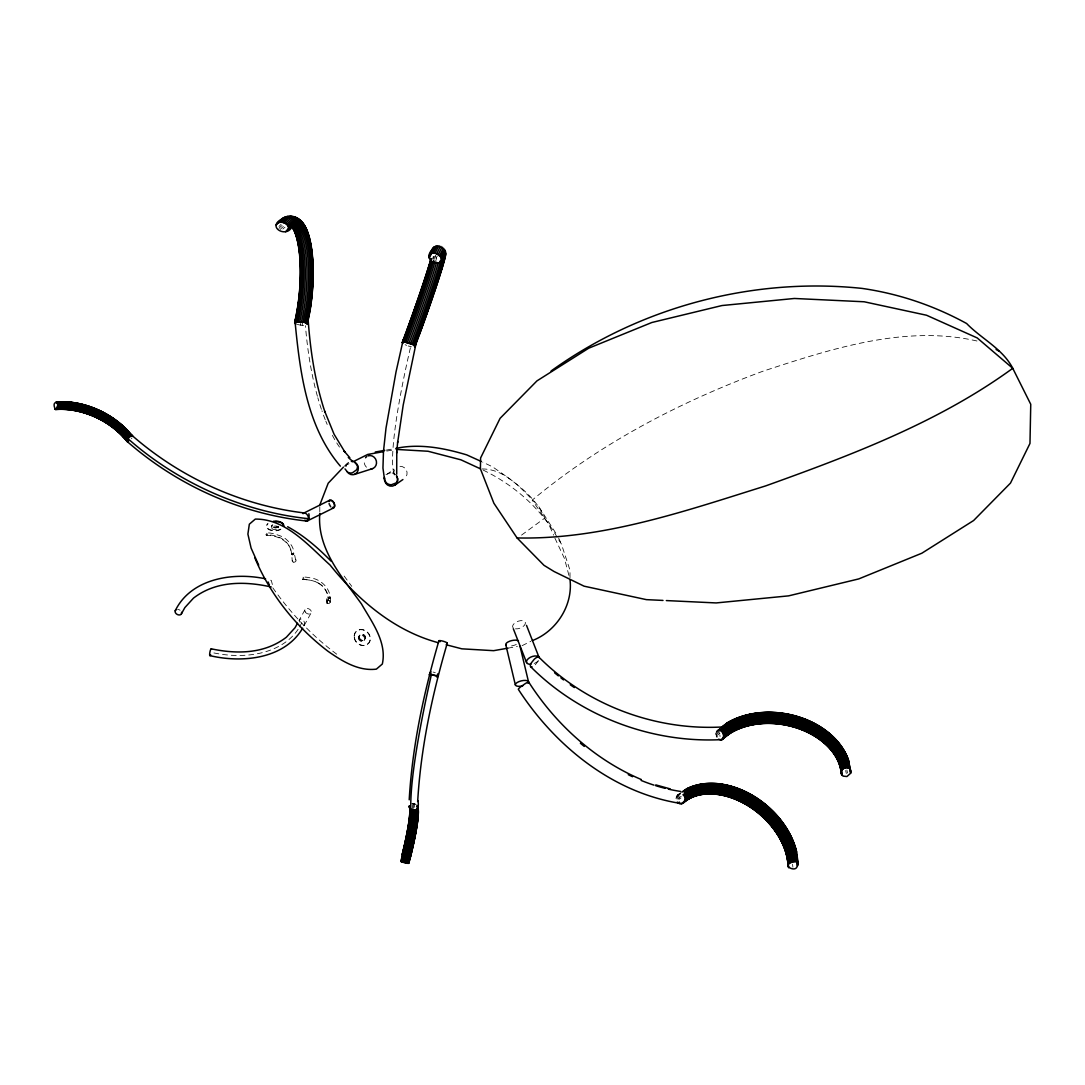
<?xml version="1.0" encoding="UTF-8"?>
<svg xmlns="http://www.w3.org/2000/svg" width="1085" height="1085" viewBox="0 0 1085 1085"><rect width="100%" height="100%" fill="white"/><g stroke="black" fill="none" stroke-linecap="round" stroke-linejoin="round"><path stroke-width="0.75" stroke-dasharray="5 3.75" d="M330.315 601.877C331.82 589.982 321.92 579.187 310.337 577.871C308.683 577.545 300.002 575.552 302.783 579.498A87.98 40.999 -38.9 0 1 328.728 598.784C334.112 597.604 324.957 594.227 326.666 601.239M304.966 609.811L299.135 620.349L299.541 622.166M330.003 597.062C330.749 600.914 326.232 596.723 329.46 596.858M295.934 560.05C294.618 558.748 295.418 551.37 291.974 553.282C291.241 553.96 292.068 555.072 292.923 554.896C296.178 549.2 288.366 539.977 283.022 537.075C280.92 535.895 263.479 529.371 266.395 535.529C276.946 534.946 289.166 541.008 291.119 551.126M328.145 598.242L328.199 597.469M292.082 554.693L293.709 554.449L293.818 553.296L291.702 553.784L292.231 560.904M681.217 796.349L676.05 799.781L677.284 795.156L683.387 791.372M716.236 736.078L719.803 733.365L719.857 735.006L716.832 737.312L715.802 733.474L716.425 731.263L720.304 728.049M272.376 584.517L271.277 580.353L268.348 579.865M297.331 324.469L300.437 325.12L301.359 320.563M300.437 325.12L302.091 325.297L303.041 320.563M676.525 796.119L680.526 793.46L678.79 799.482L681.326 797.8M303.922 625.882C306.363 623.007 301.793 615.914 299.135 620.349M304.112 625.597L311.232 612.754M538.377 660.887L535.393 664.644A5.574 1.953 -46.5 0 1 534.213 665.634M131.448 438.693L131.977 437.933M358.945 636.108L359.949 635.064M364.031 640.557L365.035 639.499M278.981 226.467L281.096 224.351M716.425 731.263L720.86 727.872M715.991 732.28L720.426 728.889M715.802 733.474L720.087 730.205M715.897 734.776L719.87 731.738M385.975 474.579L390.559 472.802L395.374 474.538A6.754 6.524 55.1 0 0 387.359 473.928L394.058 469.249M521.532 535.108L544.779 518.087C534.946 495.208 512.269 480.574 492.576 466.835L482.703 462.129M677.284 795.156L682.397 791.697M676.05 797.258L679.766 794.79M675.887 798.519L679.21 796.309M717.09 730.49L718.894 729.907M344.569 465.953L350.374 463.064M522.102 645.67L530.809 641.343M266.625 535.556L267.547 534.362L266.625 533.237M302.783 579.498L303.936 578.332L303.027 577.193M386.314 450.085L394.221 448.688M386.762 451.075L394.669 449.692M507.861 648.179L517.355 646.497M411.88 803.619L416.111 804.446M411.947 803.876L415.148 803.904M679.386 794.03L680.607 793.949M302.091 325.297L303.678 325.337M303.013 579.526L306.607 579.702M482.038 468.951C504.376 468.842 520.352 487.653 534.729 502.138M306.363 579.675L309.984 580.163M433.105 672.076L435.275 672.605M411.446 346.82L408.218 345.966M976.988 341.002C904.849 324.483 830.879 348.977 762.674 371.314C679.847 401.884 600.222 443.467 532.192 500.158L548.413 523.404L553.594 535.149M405.098 344.704L406.59 345.369M483.151 470.09C513.897 484.9 541.117 508.526 557.866 538.486M315.762 581.845L318.38 583.106M318.149 582.998C324.089 586.266 327.209 591.732 328.077 597.984M336.716 654.174C311.761 635.593 290.197 612.686 272.389 587.229M344.162 576.067L351.771 586.348M538.892 506.763L556.13 533.684M558.734 539.842L561.352 543.924L569.991 570.181L570.018 578.278M554.883 538.092L564.471 558.504L569.232 576.623M558.585 537.957L561.352 543.924M414.077 803.578L414.484 805.029A72.532 8.11 -74.2 0 1 414.701 807.294M412.951 803.483L413.371 804.934A72.329 8.083 -74.2 0 1 413.548 810.156M291.743 554.286L291.689 554.028A87.98 40.999 -38.9 0 0 265.744 534.729M846.87 770.011L847.521 773.022M845.663 770.54L846.314 773.524M792.511 864.23L792.918 867.2M719.857 735.006L720.06 736.512M278.56 527.812A3.377 1.831 -2.6 0 0 273.678 526.225A3.377 1.831 -2.6 0 0 273.339 529.412A3.377 1.831 -2.6 0 0 278.56 527.812L278.479 526.198A3.377 1.831 -2.6 0 1 273.651 527.893A3.377 1.831 -2.6 0 1 272.864 524.896M271.711 525.384L271.82 527.812M319.79 506.681L319.804 511.659M331.156 506.478A3.865 2.197 63 0 1 329.501 502.992M177.614 609.404A3.472 2.536 29 0 1 180.083 610.285M412.286 805.07A71.895 8.043 -74.2 0 1 412.463 810.264M301.549 623.115A94.598 64.395 21.8 0 1 299.609 626.899M298.104 629.314A94.598 64.395 21.8 0 1 210.599 652.221M278.302 526.266A3.377 1.831 -2.6 0 1 273.623 527.486A3.377 1.831 -2.6 0 1 272.281 524.882M280.812 529.494A8.572 4.652 -2.6 0 1 269.514 529.9A8.572 4.652 -2.6 0 1 267.954 523.865M277.896 526.306A3.377 1.831 -2.6 0 1 273.61 527.079A3.377 1.831 -2.6 0 1 271.874 524.909M280.798 529.087A8.572 4.652 -2.6 0 1 269.487 529.494A8.572 4.652 -2.6 0 1 267.927 523.472M435.383 256.413A74.865 2.997 -70.3 0 1 434.597 259.112M393.936 473.589A182.823 22.446 -74.8 0 1 410.998 345.179M436.631 257.959A75.245 3.011 -70.3 0 1 435.79 260.82M394.289 475.027A6.754 6.524 55.1 0 1 394.533 469.941M399.958 466.306A6.754 6.524 55.1 0 1 404.257 478.594M436.061 258.094A65.276 2.618 -70.3 0 1 437.363 256.046M434.515 257.24A65.561 2.631 -70.3 0 1 435.817 255.192M433.864 256.508A74.16 2.97 -70.3 0 1 433.091 259.179M433.281 256.521A67.026 2.685 -70.3 0 1 432.644 259.071M339.51 447.088A182.823 67.256 -89.8 0 1 331.413 433.471M327.195 424.466A182.823 67.256 -89.8 0 1 325.853 421.265M325.269 419.827A182.823 67.256 -89.8 0 1 321.947 410.849M321.404 409.303A182.823 67.256 -89.8 0 1 317.824 397.747M317.403 396.256A182.823 67.256 -89.8 0 1 305.441 325.703M366.499 467.228A6.754 6.117 72.3 0 1 364.709 459.213M346.061 466.672A6.754 6.117 72.3 0 1 349.926 461.708L345.871 464.475A5.574 4.937 -49 0 0 344.867 467.418M278.954 228.433A67.026 19.679 -84.8 0 1 282.1 225.544M280.296 229.423A66.158 19.421 -84.8 0 1 283.416 226.534M282.873 229.016A65.561 19.245 -84.8 0 1 284.948 227.267M513.259 627.984A6.754 3.594 -21.4 0 1 518.277 621.19A6.754 3.594 -21.4 0 1 525.248 623.943A6.754 3.594 -21.4 0 1 515.47 628.852M538.214 660.738A6.754 3.594 -21.4 0 1 534.145 663.464M516.311 644.436A6.754 2.604 -13.4 0 1 508.282 646.023M330.789 507.21A4.34 2.536 63.6 0 1 328.687 503.413M328.267 598.432L327.141 603.301A1.912 1.722 -0.2 0 0 330.274 602.324A1.912 1.722 -0.2 0 0 327.765 600.371A1.912 1.722 -0.2 0 0 327.141 603.301L328.267 598.459M354.198 637.641A8.572 7.419 43.7 0 0 367.137 644.544A8.572 7.419 43.7 0 0 365.13 630.697A8.572 7.419 43.7 0 0 354.198 637.641M359.026 637.641A3.377 2.916 43.7 0 0 364.112 640.353A3.377 2.916 43.7 0 0 363.326 634.901A3.377 2.916 43.7 0 0 359.026 637.641M305.224 611.913A3.472 2.536 29 0 0 310.88 613.323A3.472 2.536 29 0 0 308.208 608.631A3.472 2.536 29 0 0 305.224 611.913M327.005 603.192A1.777 1.587 -0.2 0 0 329.962 602.419A1.777 1.587 -0.2 0 0 327.738 600.52A1.777 1.587 -0.2 0 0 327.005 603.192M358.348 638.333A3.377 2.916 43.7 0 0 363.448 641.059A3.377 2.916 43.7 0 0 362.661 635.607A3.377 2.916 43.7 0 0 358.348 638.333M293.276 562.098A1.912 1.519 -11.8 0 0 296.029 560.443A1.912 1.519 -11.8 0 0 293.086 559.467A1.912 1.519 -11.8 0 0 293.276 562.098M354.361 637.465A8.572 7.419 43.7 0 0 367.313 644.381A8.572 7.419 43.7 0 0 365.292 630.534A8.572 7.419 43.7 0 0 354.361 637.465M359.352 637.288A3.377 2.916 43.7 0 0 364.452 640.001A3.377 2.916 43.7 0 0 363.651 634.549A3.377 2.916 43.7 0 0 359.352 637.288M359.189 637.465A3.377 2.916 43.7 0 0 364.289 640.177A3.377 2.916 43.7 0 0 363.489 634.725A3.377 2.916 43.7 0 0 359.189 637.465"/><path stroke-width="1.5" d="M418.308 813.384A70.335 7.866 -74.2 0 0 418.132 808.298L417.44 805.979L418.118 809.179A69.454 7.771 -74.2 0 1 410.605 856.513L408.733 863.334L401.002 861.531A67.012 7.5 -74.2 0 0 409.899 809.302C409.398 802.073 408.15 808.352 411.798 809.966C417.657 812.516 419.475 804.921 417.711 800.622L417.684 801.476C420.763 747.796 432.196 694.698 447.251 643.202M663.003 600.425L646.402 599.639L584.055 586.171L554.082 571.524L543.992 565.326L517.07 537.943L493.878 503.223L480.397 468.801L480.601 457.965L500.09 418.322L536.966 380.876L588.735 348.19L651.841 322.503L722 305.536L794.423 298.47L864.189 301.779L926.522 315.233L977.192 337.923L1012.753 368.303L1030.75 404.285L1029.977 443.439L1010.488 483.096L973.611 520.529L921.857 553.214L858.75 578.915L788.592 595.868L716.154 602.934L666.326 600.575M409.208 799.794C412.3 745.883 423.801 692.555 438.896 640.828M396.771 451.726L396.703 474.213M55.444 409.479C62.916 401.721 50.127 399.036 55.444 409.479A66.877 48.906 26.7 0 1 122.822 436.55M396.649 453.069L397.72 441.541M131.692 435.682C130.431 434.312 126.809 439.371 126.959 441.31C176.882 485.131 240.246 513.775 306.363 520.99M397.612 442.788L403.2 405.071L416.192 342.738M433.634 293.764A71.081 2.848 -70.3 0 0 443.901 254.948C443.114 270.626 421.224 261.146 432.006 249.726A72.03 2.889 -70.3 0 1 433.851 248.072M677.257 802.059C682.004 807.606 688.989 798.289 682.953 794.762L691.525 789.066A71.081 50.819 40 0 1 795.183 850.07L796.797 861.748C801.191 877.412 774.663 862.724 796.797 861.748M718.541 739.21C725.16 742.33 725.065 730.625 722.447 727.194L721.918 726.991C654.838 730.625 586.415 704.897 538.974 657.212L537.55 657.09A5.574 1.953 -46.5 0 0 534.227 659.273L531.243 663.016A7.405 2.59 -46.5 0 0 530.348 666.136L530.646 666.692C580.299 716.439 651.76 743.32 721.851 739.617L722.393 739.387A66.158 47.998 10.3 0 1 794.084 726.787A66.158 47.998 10.3 0 1 841.621 774.541L843.276 776.155L846.951 776.507L850.667 773.225L848.538 760.219A74.987 54.413 10.3 0 0 824.03 730.124M285.667 217.841A73.197 21.497 -84.8 0 0 281.123 219.455C266.476 227.606 287.634 238.659 292.136 226.195A67.324 19.774 -84.8 0 1 308.357 310.188L305.794 322.869L307.299 324.306M287.932 230.4C291.187 224.541 280.798 219.59 276.743 223.849M296.096 324.022L294.686 323.045L297.195 309.7A69.426 20.384 -84.8 0 0 292.502 227.213M294.686 323.045L297.521 309.415A68.165 20.018 -84.8 0 0 291.173 225.978M295.188 323.533L295.662 321.228M296.544 316.847L297.846 310.405M294.944 322.177L298.266 309.198A67.026 19.679 -84.8 0 0 291.119 226.195M305.794 322.869L303.081 322.042L305.617 309.523A65.67 19.286 -84.8 0 0 305.319 242.226A65.67 19.286 -84.8 0 0 285.64 231.756M304.56 322.421L307.109 309.835M306.702 323.357L309.279 310.554A68.491 20.113 -84.8 0 0 292.774 225.11L288.542 229.355M307.204 323.845L309.822 310.934A69.765 20.493 -84.8 0 0 293.004 223.876L288.732 228.162M307.584 322.869L309.93 311.273A71.081 20.873 -84.8 0 0 292.787 222.574L288.474 226.901M841.621 774.541C838.61 768.817 849.229 764.532 850.843 770.892M404.474 339.239L403.213 339.849L396.011 371.965L386.002 428.141L383.48 451.306L382.951 468.042L384.646 480.357L386.545 483.028A7.405 7.134 -11.2 0 0 391.359 484.764L395.944 482.988A5.574 5.371 -11.2 0 0 397.598 478.756L396.513 475.772M401.002 861.531L402.413 854.139A69.63 7.785 -74.2 0 0 405.125 842.625M408.258 863.429L410.171 855.889M408.733 863.334L410.523 856.228A70.335 7.866 -74.2 0 0 418.254 814.496M306.526 520.339C308.574 522.251 309.673 515.47 308.845 513.747M847.629 767.773L845.391 757.411A71.081 51.578 10.3 0 0 729.106 723.125L719.925 730.124C723.275 731.588 724.929 736.498 722.393 739.387M128.654 441.188L127.108 441.486L127.094 440.13A65.642 47.998 26.7 0 0 56.678 408.692M404.529 862.873A65.642 7.337 -74.2 0 0 412.87 810.292L416.043 809.885L417.711 807.755M402.928 343.389L402.277 342.372L406.956 329.813A70.756 2.835 -70.3 0 0 431.016 258.583M402.386 342.833L407.228 329.623A69.426 2.78 -70.3 0 0 430.84 259.722M402.277 342.372L403.335 341.911L407.919 329.596A68.165 2.726 -70.3 0 0 431.111 260.97M403.335 341.911L404.42 341.938L408.964 329.731A67.026 2.685 -70.3 0 0 431.776 262.231M414.646 346.902L414.307 345.559L412.137 344.257L416.64 332.159A65.67 2.631 -70.3 0 0 440.456 260.468M413.385 344.921L417.915 332.769A66.348 2.658 -70.3 0 0 442.165 256.602M414.307 345.559L418.864 333.326A67.324 2.699 -70.3 0 0 443.467 256.046M414.85 346.129L419.447 333.787A68.491 2.74 -70.3 0 0 443.114 257.321M414.958 346.59L419.597 334.126A69.765 2.794 -70.3 0 0 443.711 256.223L440.89 262.014M319.777 505.027L328.199 483.218L343.47 467.106M428.982 256.833L431.233 252.1M429.145 255.599L432.983 248.885A73.197 2.929 -70.3 0 1 434.434 246.593M429.267 258.162L431.477 253.483M430.677 253.741L431.952 253.253L434.271 248.37A74.16 2.97 -70.3 0 1 436.17 246.661M431.952 253.253L433.458 253.117L435.79 248.194A74.865 2.997 -70.3 0 1 437.703 246.471M433.458 253.117L435.085 253.32L437.418 248.384A75.245 3.011 -70.3 0 1 439.344 246.661M435.085 253.32L436.726 253.863L439.072 248.926A75.285 3.011 -70.3 0 1 440.998 247.204M441.636 259.722L440.673 257.05L438.272 254.704L440.605 249.781A74.987 2.997 -70.3 0 1 442.531 248.058M439.628 255.802L441.948 250.893A74.363 2.984 -70.3 0 1 443.846 249.184M440.673 257.05L442.978 252.181A73.468 2.943 -70.3 0 1 444.552 252.52M441.351 258.393L443.643 253.565A72.356 2.902 -70.3 0 1 445.487 251.896M439.94 262.814L441.581 259.315M788.063 866.155A66.158 47.292 40 0 0 746.995 804.704A66.158 47.292 40 0 0 681.787 803.619C613.378 793.325 555.127 746.209 518.291 689.287L518.508 688.88A7.405 0.922 -34.2 0 1 521.044 686.574L525.045 683.767A5.574 0.705 -34.2 0 1 528.164 682.112L528.788 682.18C555.913 724.482 594.865 759.812 641.343 779.545M528.788 682.18L528.015 683.197A6.754 2.604 -13.4 0 0 523.431 680.485A6.754 2.604 -13.4 0 0 515.361 684.567A6.754 2.604 -13.4 0 0 522.739 685.856M175.241 610.719C191.055 578.237 233.56 571.917 265.581 578.834M181.493 613.662L184.87 607.573L193.523 598.093C215.847 580.895 244.356 581.004 271.223 586.971M297.493 623.305L295.039 627.727L286.386 637.207C264.767 653.821 237.357 654.364 211.236 648.816M302.647 628.242C284.297 659.273 241.887 663.179 209.961 655.638M683.753 802.602C686.344 799.835 687.931 793.989 684.323 791.48L683.387 791.372L688.161 788.212A74.363 53.165 40 0 1 767.041 806.236M340.351 466.13C306.336 426.31 299.867 370.989 294.957 320.794L295.893 320.061M307.326 319.37C308.208 322.286 297.615 322.652 294.957 320.794M97.704 410.171A72.329 52.894 26.7 0 1 128.071 431.491C136.385 439.778 131.434 433.01 127.976 438.693L123.717 433.783A65.914 48.201 26.7 0 0 57.288 407.119M277.733 223.022L282.141 218.6A74.16 21.781 -84.8 0 1 286.752 216.973M276.132 224.88L280.486 220.526M279.035 222.493L283.47 218.044A74.865 21.985 -84.8 0 1 288.108 216.403M280.567 222.262L285.002 217.814A75.245 22.093 -84.8 0 1 294.089 217.678M282.209 222.371L286.657 217.909A75.285 22.107 -84.8 0 1 295.744 217.787M283.863 222.805L288.312 218.356A74.987 22.025 -84.8 0 1 297.358 218.221M285.423 223.537L289.844 219.102A74.363 21.836 -84.8 0 1 302.729 223.537M286.765 224.5L291.16 220.106A73.468 21.578 -84.8 0 1 303.895 224.487M287.81 225.653L292.163 221.286A72.356 21.252 -84.8 0 1 312.846 267.764M416.206 343.226L415.786 343.606C411.663 344.203 405.573 343.47 403.213 339.849M720.86 727.872L725.865 724.061A74.987 54.413 10.3 0 1 738.058 718.284M722.447 727.194L728.171 722.841A72.356 52.5 10.3 0 1 846.517 757.737L848.782 768.194M720.928 730.666L730.029 723.736A69.765 50.629 10.3 0 1 844.157 757.384L846.381 767.651M721.864 731.507L730.87 724.644A68.491 49.693 10.3 0 1 842.909 757.669L845.106 767.841M722.651 732.578L731.588 725.77A67.324 48.852 10.3 0 1 841.702 758.239L843.886 768.316M723.234 733.813L732.104 727.045A66.348 48.147 10.3 0 1 801.53 723.329A66.348 48.147 10.3 0 1 842.814 769.062M723.587 735.115L732.402 728.388M720.589 739.984L721.851 739.617M723.668 737.624L729.581 733.121M721.552 739.848L730.463 733.053A67.026 48.635 10.3 0 1 800.594 729.296A67.026 48.635 10.3 0 1 842.326 775.463M394.872 485.144L402.915 479.529M682.397 791.697L687.063 788.592A74.987 53.599 40 0 1 706.05 783.831M682.94 791.86L685.354 790.26M684.323 791.48L689.328 788.158A73.468 52.514 40 0 1 796.458 851.196L798.262 863.985M685.137 791.996L690.467 788.456A72.356 51.714 40 0 1 795.97 850.531L798.085 864.962M683.916 795.603L692.406 789.961A69.765 49.869 40 0 1 794.139 849.826L795.753 861.409M684.662 796.661L693.071 791.073A68.491 48.961 40 0 1 792.932 849.84L794.518 861.3M685.123 797.868L693.464 792.335A67.324 48.12 40 0 1 791.63 850.097L793.203 861.463M678.22 802.9L679.386 802.113L679.359 803.456M685.286 799.143L693.559 793.65A66.348 47.428 40 0 1 756.381 803.89A66.348 47.428 40 0 1 791.887 861.87M685.123 800.391L693.342 794.925A65.67 46.94 40 0 1 755.54 805.07A65.67 46.94 40 0 1 790.639 862.494M683.523 801.747L686.208 799.957M551.058 371.016C640.15 306.919 752.868 276.96 861.965 288.393C898.909 293.696 933.9 305.604 966.613 323.506C981.423 338.805 1002.784 348.8 1012.753 368.303C938.539 422.377 851.359 455.117 765.576 485.931C685.055 511.089 602.473 539.842 517.07 537.943M127.664 441.08L126.959 441.31M303.529 513.205L329.487 500.307M304.831 520.122A4.34 2.536 63.6 0 0 307.082 521.031L333.665 507.902M353.276 461.627L367.774 454.425L383.588 451.631M532.26 640.625C556.212 631.497 572.989 605.579 570.032 579.892M721.918 726.991L727.275 722.908A73.468 53.314 10.3 0 1 847.453 758.347L849.731 768.899M681.787 803.619L682.913 803.212A65.561 46.858 40 0 1 747.565 804.256A65.561 46.858 40 0 1 788.266 865.193M354.402 474.443L372.603 468.625M295.703 321.852L303.081 322.042M431.111 671.995C426.079 673.826 438.91 677.894 437.662 673.894M375.261 452.025L384.741 450.356M395.808 448.417C419.38 443.317 443.996 448.051 466.74 454.886L481.238 461.45M507.861 648.179L493.634 650.674L461.844 648.83L446.152 644.748M532.057 666.814L530.646 666.692M55.905 401.965L62.862 401.748A71.271 52.121 26.7 0 1 127.894 430.786L132.519 436.184M56.718 402.196L63.215 401.992A70.498 51.551 26.7 0 1 127.542 430.718L131.936 435.79M57.044 402.684L63.513 402.481A69.63 50.914 26.7 0 1 127.04 430.853L131.407 435.885M57.302 403.376L63.73 403.172A68.721 50.263 26.7 0 1 126.43 431.165L130.77 436.184M57.464 404.217L63.839 404.013A67.84 49.612 26.7 0 1 125.751 431.667L130.051 436.645M54.711 408.747L61.126 408.543A68.545 50.127 26.7 0 1 67.853 408.936M55.05 409.235L61.425 409.031A67.677 49.49 26.7 0 1 68.057 409.411M396.242 449.407L428.033 451.252L460.976 459.837L480.397 468.801M351.472 461.383L353.1 461.518A182.823 67.256 -89.8 0 1 348.312 457.49M304.871 513.015C240.978 505.502 179.907 477.454 131.611 435.085M404.42 341.938L412.137 344.257M438.313 642.713C394.194 630.887 358.226 600.114 330.125 565.095C308.886 545.986 286.209 518.833 255.3 519.078L249.333 524.204L247.895 534.091L251.096 548.074L258.705 565.19M655.788 784.889L670.177 788.876M436.726 253.863L438.272 254.704M996.084 349.478L998.865 351.065M287.647 526.727C303.99 535.624 318.108 547.966 331.101 561.162M354.578 462.047L357.318 465.479A5.574 4.937 -49 0 1 356.45 469.927L352.489 472.762A7.405 6.564 -49 0 1 347.742 472.341L345.003 468.91M409.221 807.009L410.835 809.424M125.033 432.291L129.318 437.241M128.6 437.933L124.341 433.01A66.375 48.54 26.7 0 0 57.451 406.156M123.676 436.482L128.016 441.486M126.904 440.741L126.877 440.713A65.819 48.133 26.7 0 0 56.298 409.208M127.487 441.581L122.646 436.279A66.266 48.459 26.7 0 0 55.864 409.465M122.822 436.536L127.108 441.486M349.845 457.721L344.04 450.98L344.921 452.092L334.071 434.217L324.659 411.147L324.985 412.137C315.165 382.381 310.378 351.187 308.167 320.007M416.965 805.395L417.779 807.05M268.985 583.988L269.446 584.923M254.772 557.676C270.084 594.716 296.259 627.049 328.009 651.298C342.073 661.063 358.43 671.398 376.373 669.133L382.34 664.006C387.114 641.995 371.775 622.017 361.468 603.938C342.114 577.044 316.698 548.739 319.817 513.327M526.51 625.367L539.15 657.659A6.754 3.594 -21.4 0 0 528.598 658.419A6.754 3.594 -21.4 0 0 530.823 664.237M513.313 628.73L526.564 662.555M268.158 582.008L268.551 582.998M417.413 808.596L417.82 810.007A68.545 7.663 -74.2 0 1 410.401 856.73M416.843 809.329L417.237 810.726A67.677 7.568 -74.2 0 1 409.927 856.852M416.043 809.885L416.437 811.282M415.08 810.278L415.474 811.634A66.266 7.405 -74.2 0 1 406.658 863.307M409.235 806.114L409.642 807.525A68.721 7.69 -74.2 0 1 402.209 854.356M410.049 808.718L410.455 810.115A66.375 7.419 -74.2 0 1 401.626 861.87M520.04 646.307L528.49 681.733M505.786 644.748L515.389 685.028M850.925 772.059L848.144 759.188A74.363 53.965 10.3 0 0 782.19 713.537M850.003 770.174L850.667 773.225M796.933 861.422L797.556 865.938M787.371 858.018L788.727 867.824M431.41 674.463A246.078 28.278 -74.4 0 0 410.835 809.437L411.229 810.807A65.914 7.378 -74.2 0 1 402.467 862.222M436.943 677.162A4.34 0.787 16 0 0 435.587 675.657L434.583 675.29A4.34 0.787 16 0 0 429.836 674.327A4.34 0.787 16 0 0 430.338 675.467M440.035 641.737A4.34 0.787 16 0 1 439.954 640.598A4.34 0.787 16 0 1 445.569 642.049A4.34 0.787 16 0 1 446.627 643.432M329.976 500.877A3.865 2.197 63 0 1 334.343 503.671A3.865 2.197 63 0 1 332.498 507.454M328.701 501.514A4.34 2.536 63.6 0 1 333.705 502.694A4.34 2.536 63.6 0 1 332.322 508.092M411.798 809.966A65.656 7.337 -74.2 0 1 403.457 862.561M413.995 810.4A65.819 7.364 -74.2 0 1 405.627 863.131M210.639 654.689A3.472 0.692 -79.2 0 1 209.663 654.784A3.472 0.692 -79.2 0 1 210.395 650.213A3.472 0.692 -79.2 0 1 211.494 649.305M181.548 612.279A3.472 2.536 29 0 1 179.662 614.937A3.472 2.536 29 0 1 175.634 613.052A3.472 2.536 29 0 1 176.123 609.729M409.628 808.406A67.84 7.581 -74.2 0 1 402.291 854.641M417.305 806.589A71.786 8.029 -74.2 0 1 417.508 808.827M417.861 807.416A71.135 7.961 -74.2 0 1 418.05 809.627M417.969 813.682A71.135 7.961 -74.2 0 1 416.179 827.76M415.691 830.5A71.135 7.961 -74.2 0 1 415.162 833.348M414.579 836.304A71.135 7.961 -74.2 0 1 413.276 842.516M416.437 811.295A66.877 7.473 -74.2 0 1 407.553 863.416M410.144 808.867A69.63 7.785 -74.2 0 1 405.464 841.051M410.686 811.065A70.498 7.88 -74.2 0 1 410.442 814.632M407.268 834.609A70.498 7.88 -74.2 0 1 405.98 840.766M405.275 843.967A70.498 7.88 -74.2 0 1 404.515 847.249M404.203 848.592A70.498 7.88 -74.2 0 1 402.888 854.017M275.604 521.532A8.572 4.652 -2.6 0 1 283.673 526.184M273.352 521.288A8.572 4.652 -2.6 0 1 283.646 525.777M433.674 260.305A66.158 2.645 -70.3 0 1 405.804 342.141M435.004 261.363A65.561 2.631 -70.3 0 1 407.363 342.507M431.41 250.825A70.756 2.835 -70.3 0 1 433.213 249.197M438.191 262.746A65.317 2.618 -70.3 0 1 410.645 343.606M436.55 262.19A65.276 2.618 -70.3 0 1 409.018 343.009M431.247 258.895A72.03 2.889 -70.3 0 1 429.538 264.618M429.05 266.191A72.03 2.889 -70.3 0 1 407.106 330.152M431.396 260.983A73.197 2.929 -70.3 0 1 429.986 265.622M428.114 271.562A73.197 2.929 -70.3 0 1 426.541 276.417M426.066 277.882A73.197 2.929 -70.3 0 1 424.56 282.466M420.397 294.781A73.197 2.929 -70.3 0 1 417.752 302.43M412.775 316.549A73.197 2.929 -70.3 0 1 411.079 321.268M442.49 264.116A72.356 2.902 -70.3 0 1 441.161 268.524M439.317 274.437A72.356 2.902 -70.3 0 1 437.811 279.143M432.712 294.51A72.356 2.902 -70.3 0 1 429.117 304.966M428.589 306.485A72.356 2.902 -70.3 0 1 423.665 320.441M421.997 325.107A72.356 2.902 -70.3 0 1 419.19 332.824M433.146 295.174A71.081 2.848 -70.3 0 1 419.325 334.316M396.54 475.908A6.754 6.524 55.1 0 1 392.512 486.107A6.754 6.524 55.1 0 1 384.619 478.132M384.321 478.81A5.574 5.371 -11.2 0 1 384.443 477.264M291.404 226.426A66.158 19.421 -84.8 0 1 296.829 321.648M290.332 225.965A65.561 19.245 -84.8 0 1 298.226 321.567M293.194 227.185A70.756 20.778 -84.8 0 1 297.765 240.843M298.117 242.565A70.756 20.778 -84.8 0 1 300.125 258.867M300.314 262.15A70.756 20.778 -84.8 0 1 297.304 310.039M304.6 225.734A73.468 21.578 -84.8 0 1 309.388 240.165M309.7 241.711A73.468 21.578 -84.8 0 1 310.202 244.518M310.852 248.994A73.468 21.578 -84.8 0 1 311.232 252.113M312.005 262.624A73.468 21.578 -84.8 0 1 312.168 267.29M312.182 275.332A73.468 21.578 -84.8 0 1 311.992 281.91M286.942 231.213A66.348 19.489 -84.8 0 1 306.811 241.833A66.348 19.489 -84.8 0 1 307.109 309.835M289.614 227.023A65.317 19.177 -84.8 0 1 305.821 253.971A65.317 19.177 -84.8 0 1 301.467 321.77M290.644 226.263A65.276 19.164 -84.8 0 1 299.813 321.608M300.898 261.661A72.03 21.157 -84.8 0 1 300.748 284.392M300.138 292.611A72.03 21.157 -84.8 0 1 299.813 295.88M299.04 302.389A72.03 21.157 -84.8 0 1 298.592 305.631M312.873 275.671A72.356 21.252 -84.8 0 1 312.046 292.028M311.585 296.964A72.356 21.252 -84.8 0 1 311.015 301.874M310.581 305.143A72.356 21.252 -84.8 0 1 309.862 309.971M365.536 457.775A6.754 6.117 72.3 0 1 366.703 456.636M368.113 455.876A6.754 6.117 72.3 0 1 376.359 461.03A6.754 6.117 72.3 0 1 371.043 468.937M354.646 462.102A6.754 6.117 72.3 0 1 356.979 472.558A6.754 6.117 72.3 0 1 347.186 471.717M351.486 461.383A6.754 6.117 72.3 0 1 353.1 461.518M304.139 226.182A74.363 21.836 -84.8 0 1 306.051 230.983M730.856 732.375A68.165 49.462 10.3 0 1 836.101 756.014M723.044 738.614A65.561 47.577 10.3 0 1 794.111 726.096A65.561 47.577 10.3 0 1 841.228 773.469M742.981 726.462A69.426 50.385 10.3 0 1 752.719 724.102M757.221 723.437A69.426 50.385 10.3 0 1 763.379 722.922M771.177 722.881A69.426 50.385 10.3 0 1 806.331 731.046M807.728 731.683A69.426 50.385 10.3 0 1 813.167 734.491M815.784 736.023A69.426 50.385 10.3 0 1 818.307 737.637M822.199 740.404A69.426 50.385 10.3 0 1 825.983 743.483M753.478 714.35A74.987 54.413 10.3 0 1 756.733 713.903M766.742 713.238A74.987 54.413 10.3 0 1 769.78 713.238M801.951 718.989A74.987 54.413 10.3 0 1 809.79 722.108M818.592 726.652A74.987 54.413 10.3 0 1 822.715 729.228M726.489 723.329A74.363 53.965 10.3 0 1 780.508 713.32M732.402 728.388A65.67 47.659 10.3 0 1 801.137 724.712A65.67 47.659 10.3 0 1 841.96 770.024M723.654 736.403A65.317 47.401 10.3 0 1 794.478 723.926A65.317 47.401 10.3 0 1 841.417 771.123M723.478 737.597A65.276 47.36 10.3 0 1 794.247 725.119A65.276 47.36 10.3 0 1 841.16 772.303M574.358 687.564A182.823 133.889 19.8 0 1 570.235 684.757M563.535 679.902A182.823 133.889 19.8 0 1 560.931 677.908M558.355 675.874A182.823 133.889 19.8 0 1 554.571 672.781M837.105 742.574A75.285 54.63 10.3 0 1 840.305 746.399M843.954 751.674A75.285 54.63 10.3 0 1 848.606 761.372M680.851 791.467A182.823 126.511 48.8 0 1 668.306 789.107M665.146 788.334A182.823 126.511 48.8 0 1 655.625 785.648M654.038 785.147A182.823 126.511 48.8 0 1 641.126 780.441M632.555 776.711A182.823 126.511 48.8 0 1 628.269 774.676M584.273 746.412A182.823 126.511 48.8 0 1 580.366 743.198M690.236 797.597A67.026 47.916 40 0 1 698.93 794.857M700.476 794.573A67.026 47.916 40 0 1 788.239 867.064M699.513 794.193A68.165 48.73 40 0 1 707.718 793.46M710.906 793.515A68.165 48.73 40 0 1 787.14 856.391M722.827 794.559A69.426 49.625 40 0 1 732.402 797.461M742.371 801.91A69.426 49.625 40 0 1 762.945 816.435M771.625 825.577A69.426 49.625 40 0 1 776.317 831.761M778.121 834.46A69.426 49.625 40 0 1 783.058 843.316M716.832 784.089A74.987 53.599 40 0 1 721.362 784.713M725.906 785.621A74.987 53.599 40 0 1 730.503 786.815M764.247 804.799A74.987 53.599 40 0 1 766.607 806.765M787.439 831.381A74.987 53.599 40 0 1 789.039 834.202M792.525 841.363A74.987 53.599 40 0 1 796.417 852.946M772.669 811.431A74.363 53.165 40 0 1 796.607 852.023M684.635 801.517A65.317 46.682 40 0 1 749.057 802.561A65.317 46.682 40 0 1 789.609 863.294M683.875 802.48A65.276 46.655 40 0 1 748.257 803.524A65.276 46.655 40 0 1 788.795 864.216M686.113 789.297A75.285 53.816 40 0 1 697.384 785.526M703.568 784.631A75.285 53.816 40 0 1 706.783 784.441M506.22 645.344A6.754 2.604 -13.4 0 1 509.869 641.14A6.754 2.604 -13.4 0 1 518.454 640.882M308.601 518.698A246.078 180.001 26.3 0 1 127.935 438.638M303.054 513.707A4.34 2.536 63.6 0 1 307.448 515.117A4.34 2.536 63.6 0 1 307.706 520.8M57.03 407.987A65.656 48.011 26.7 0 1 127.447 439.425M57.519 405.166A67.012 49.001 26.7 0 1 125.019 432.305M62.469 401.762A71.895 52.582 26.7 0 1 128.071 431.057M66.307 402.196A72.329 52.894 26.7 0 1 83.559 405.112M84.983 405.519A72.329 52.894 26.7 0 1 90.692 407.35M92.117 407.879A72.329 52.894 26.7 0 1 96.321 409.56M69.399 409.56A67.677 49.49 26.7 0 1 123.175 436.618M113.789 426.73A69.454 50.792 26.7 0 1 116.041 428.507M71.935 409.452A68.545 50.127 26.7 0 1 81.497 411.473M82.853 411.852A68.545 50.127 26.7 0 1 88.265 413.602M89.607 414.09A68.545 50.127 26.7 0 1 93.595 415.691M94.91 416.26A68.545 50.127 26.7 0 1 100.078 418.769M101.339 419.434A68.545 50.127 26.7 0 1 107.496 423.096M109.87 424.683A68.545 50.127 26.7 0 1 112.189 426.324M113.315 427.178A68.545 50.127 26.7 0 1 117.682 430.731"/></g></svg>
